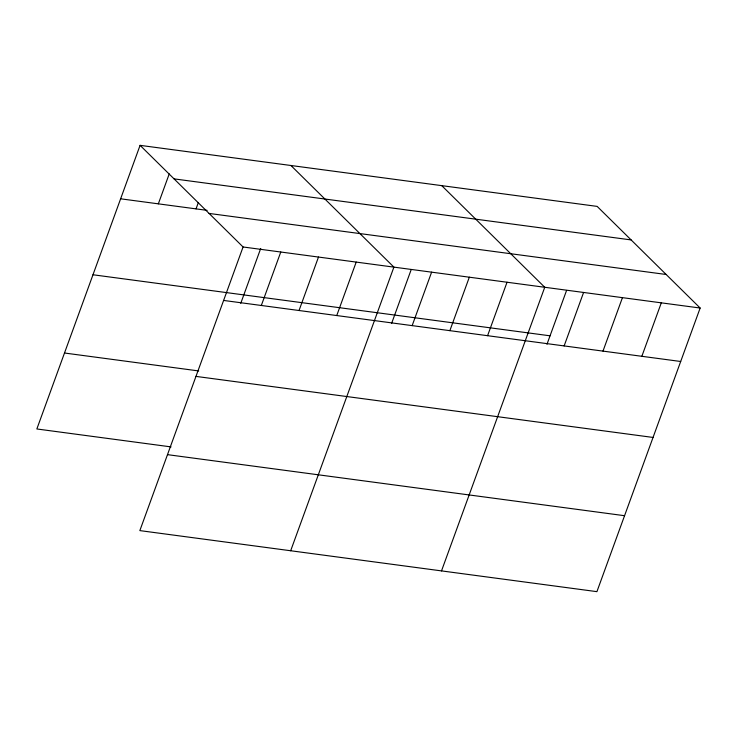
<?xml version="1.0" encoding="UTF-8"?>
<svg xmlns="http://www.w3.org/2000/svg" width="737" height="737" viewBox="0 0 737 737"><rect width="100%" height="100%" fill="white"/><g stroke="black" fill="none" stroke-linecap="round" stroke-linejoin="round"><path stroke-width="1.11" d="M140.085 145.346L243.072 246.978L139.846 530.603L596.915 591.654L700.15 308.029L597.154 206.397L140.085 145.346L36.85 428.971L171.048 446.898M158.335 203.845L169.234 173.904M196.042 208.875L198.373 202.463M240.732 303.368L260.705 248.489M261.322 305.477L280.779 252.008M299.038 310.507L318.495 257.047M336.745 315.547L356.201 262.086M290.673 550.751L393.908 267.126L290.922 165.493M391.568 323.515L411.163 269.696M412.158 325.625L431.615 272.156M449.865 330.655L469.331 277.195M487.581 335.694L507.038 282.234M441.509 570.899L544.744 287.273L441.749 185.641M546.974 344.271L566.569 290.452M564.137 345.92L583.593 292.46M602.986 351.107L622.443 297.647M641.844 356.303L661.301 302.843M174.07 178.879L631.148 239.93M120.628 198.806L207.134 210.358M209.087 213.435L666.165 274.486M243.072 246.978L700.15 308.029M92.982 274.763L550.051 335.814M223.615 300.438L680.693 361.489M64.497 353.014L198.695 370.941M195.968 376.395L653.046 437.446M167.483 454.646L624.561 515.707"/></g></svg>
